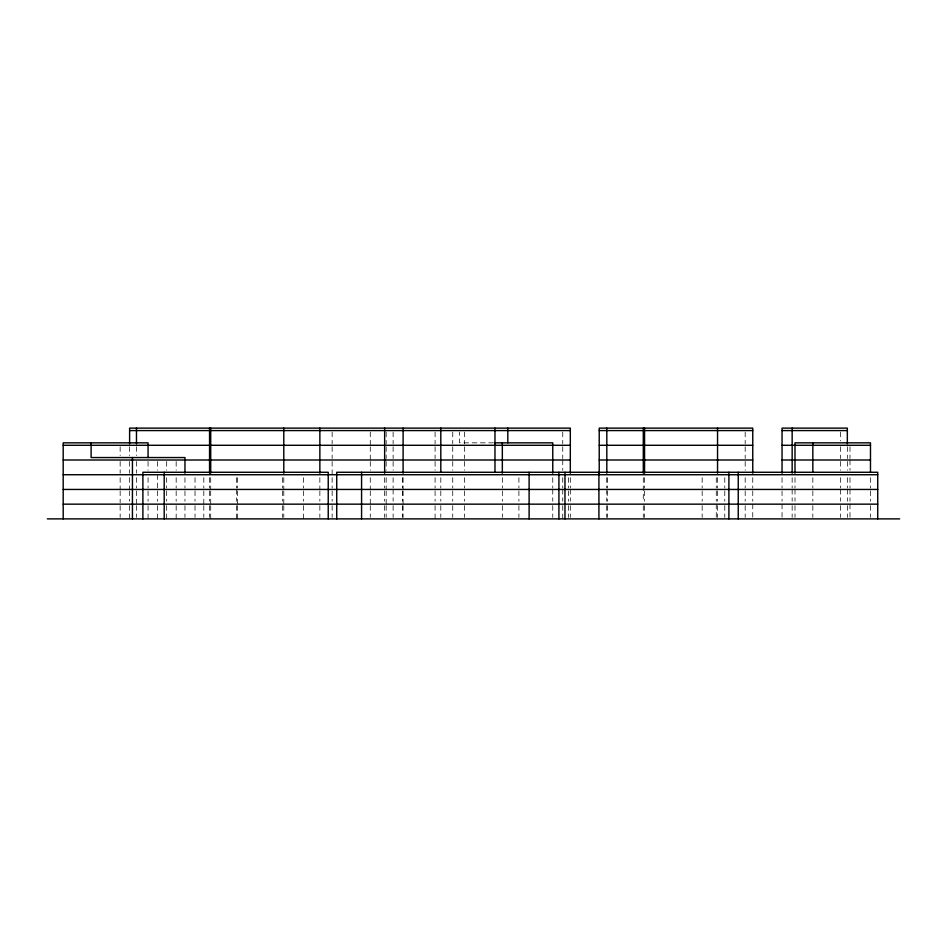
<?xml version="1.0" encoding="UTF-8"?>
<svg xmlns="http://www.w3.org/2000/svg" width="947" height="947" viewBox="0 0 947 947"><rect width="100%" height="100%" fill="white"/><g stroke="black" fill="none" stroke-linecap="round" stroke-linejoin="round"><path stroke-width="0.71" stroke-dasharray="4.74 3.55" d="M493.47 442.841L459.484 442.841L459.484 431.939M870.482 477.667L870.482 487.977M870.482 490.913L870.482 501.223M870.482 505.639L870.482 517.405M849.98 446.759L849.98 458.537M849.98 460.005L849.98 470.316M849.98 477.667L849.98 487.977M849.98 489.445L849.98 501.223M849.98 504.159L849.98 517.405M847.34 446.759L847.34 458.537M847.34 461.485L847.34 470.316M847.34 477.667L847.34 487.977M847.34 489.445L847.34 501.223M847.34 505.639L847.34 517.405M840.427 432.045L840.427 440.876M840.427 446.759L840.427 458.537M840.427 461.485L840.427 470.316M840.427 477.667L840.427 487.977M840.427 489.445L840.427 501.223M840.427 505.639L840.427 517.405M812.834 477.667L812.834 487.977M812.834 490.913L812.834 501.223M812.834 505.639L812.834 517.405M794.995 477.667L794.995 487.977M794.995 489.445L794.995 501.223M794.995 505.639L794.995 517.405M792.154 477.667L792.154 487.977M792.154 489.445L792.154 501.223M792.154 505.639L792.154 517.405M782.044 477.667L782.044 487.977M782.044 490.913L782.044 501.223M782.044 504.159L782.044 517.405M752.758 477.667L752.758 487.977M752.758 490.913L752.758 501.223M752.758 504.159L752.758 517.405M745.182 432.045L745.182 443.823M745.182 446.759L745.182 458.537M745.182 461.485L745.182 470.316M745.182 477.667L745.182 487.977M745.182 490.913L745.182 501.223M745.182 505.639L745.182 517.405M724.775 477.667L724.775 487.977M724.775 490.913L724.775 501.223M724.775 505.639L724.775 517.405M717.542 477.667L717.542 487.977M717.542 490.913L717.542 501.223M717.542 505.639L717.542 517.405M716.275 477.667L716.275 487.977M716.275 490.913L716.275 501.223M716.275 504.159L716.275 517.405M702.165 477.667L702.165 487.977M702.165 490.913L702.165 501.223M702.165 505.639L702.165 517.405M644.564 477.667L644.564 487.977M644.564 490.913L644.564 501.223M644.564 505.639L644.564 517.405M643.297 477.667L643.297 501.223M643.297 505.639L643.297 517.405M607.24 477.667L607.24 487.977M607.24 490.913L607.24 501.223M607.24 505.639L607.24 517.405M606.814 477.667L606.814 487.977M606.814 489.445L606.814 501.223M606.814 505.639L606.814 517.405M570.319 477.667L570.319 487.977M570.319 489.445L570.319 501.223M570.319 505.639L570.319 517.405M568.543 477.667L568.543 487.977M568.543 490.913L568.543 501.223M568.543 505.639L568.543 517.405M562.743 432.045L562.743 443.823M562.743 446.759L562.743 458.537M562.743 460.005L562.743 470.316M562.743 477.667L562.743 487.977M562.743 489.445L562.743 501.223M562.743 505.639L562.743 518.885M552.764 477.667L552.764 487.977M552.764 489.445L552.764 501.223M552.764 505.639L552.764 517.405M518.909 477.667L518.909 487.977M518.909 490.913L518.909 501.223M518.909 505.639L518.909 517.405M502.336 477.667L502.336 487.977M502.336 490.913L502.336 501.223M502.336 505.639L502.336 517.405M464.646 432.045L464.646 443.823M464.646 446.759L464.646 458.537M464.646 461.485L464.646 470.316M464.646 477.667L464.646 487.977M464.646 490.913L464.646 501.223M464.646 505.639L464.646 517.405M452.737 432.045L452.737 443.823M452.737 446.759L452.737 458.537M452.737 461.485L452.737 470.316M452.737 477.667L452.737 487.977M452.737 490.913L452.737 501.223M452.737 505.639L452.737 517.405M440.805 477.667L440.805 487.977M440.805 490.913L440.805 501.223M440.805 505.639L440.805 517.405M435.087 432.045L435.087 443.823M435.087 446.759L435.087 458.537M435.087 461.485L435.087 470.316M435.087 477.667L435.087 487.977M435.087 490.913L435.087 501.223M435.087 505.639L435.087 518.885M403.102 477.667L403.102 489.445M403.102 490.913L403.102 504.159M403.102 505.639L403.102 517.405M402.404 477.667L402.404 487.977M402.404 490.913L402.404 501.223M402.404 505.639L402.404 517.405M393.123 432.045L393.123 443.823M393.123 446.759L393.123 458.537M393.123 461.485L393.123 470.316M393.123 477.667L393.123 487.977M393.123 489.445L393.123 501.223M393.123 505.639L393.123 517.405M386.163 432.045L386.163 443.823M386.163 446.759L386.163 458.537M386.163 461.485L386.163 470.316M386.163 477.667L386.163 489.445M386.163 490.913L386.163 504.159M386.163 505.639L386.163 517.405M384.648 477.667L384.648 487.977M384.648 490.913L384.648 501.223M384.648 505.639L384.648 517.405M370.277 432.045L370.277 445.291M370.277 446.759L370.277 460.005M370.277 461.485L370.277 470.316M370.277 477.667L370.277 489.445M370.277 490.913L370.277 504.159M370.277 505.639L370.277 517.405M332.137 432.045L332.137 443.823M332.137 446.759L332.137 458.537M332.137 461.485L332.137 474.731M332.137 477.667L332.137 487.977M332.137 490.913L332.137 501.223M332.137 505.639L332.137 517.405M319.861 477.667L319.861 489.445M319.861 490.913L319.861 501.223M319.861 505.639L319.861 517.405M303.371 477.667L303.371 487.977M303.371 490.913L303.371 501.223M303.371 505.639L303.371 518.885M283.792 477.667L283.792 489.445M283.792 490.913L283.792 504.159M283.792 505.639L283.792 517.405M282.656 477.667L282.656 487.977M282.656 490.913L282.656 501.223M282.656 505.639L282.656 517.405M237.484 477.667L237.484 487.977M237.484 490.913L237.484 504.159M237.484 505.639L237.484 518.885M236.655 477.667L236.655 487.977M236.655 489.445L236.655 501.223M236.655 505.639L236.655 518.885M210.708 477.667L210.708 489.445M210.708 490.913L210.708 504.159M210.708 505.639L210.708 518.885M209.559 477.667L209.559 487.977M209.559 490.913L209.559 501.223M209.559 505.639L209.559 517.405M203.806 477.667L203.806 487.977M203.806 490.913L203.806 504.159M203.806 505.639L203.806 517.405M195.023 477.667L195.023 487.977M195.023 490.913L195.023 501.223M195.023 505.639L195.023 517.405M184.961 477.667L184.961 487.977M184.961 490.913L184.961 501.223M184.961 505.639L184.961 517.405M176.166 461.485L176.166 470.316M176.166 477.667L176.166 487.977M176.166 490.913L176.166 501.223M176.166 505.639L176.166 518.885M166.672 461.485L166.672 470.316M166.672 477.667L166.672 487.977M166.672 490.913L166.672 501.223M166.672 505.639L166.672 518.885M157.557 461.485L157.557 470.316M157.557 474.731L157.557 487.977M157.557 490.913L157.557 501.223M157.557 505.639L157.557 518.885M148.063 461.485L148.063 470.316M148.063 477.667L148.063 487.977M148.063 490.913L148.063 501.223M148.063 505.639L148.063 518.885M136.475 446.759L136.475 455.59M136.475 461.485L136.475 473.251M136.475 477.667L136.475 487.977M136.475 490.913L136.475 504.159M136.475 505.639L136.475 517.405M129.609 446.759L129.609 455.59M129.609 461.485L129.609 473.251M129.609 477.667L129.609 489.445M129.609 490.913L129.609 501.223M129.609 505.639L129.609 518.885M120.151 446.759L120.151 455.543M120.151 461.473L120.151 473.192M120.151 477.655L120.151 489.374M120.151 490.913L120.151 502.62M120.151 505.639L120.151 517.405"/><path stroke-width="1.42" d="M129.609 430.577L283.792 430.577M284.112 430.577L570.319 430.577M599.226 430.577L717.542 430.577M717.731 430.577L752.758 430.577M782.044 430.577L847.34 430.577M494.63 442.841L552.764 442.841L552.764 473.251M63.189 445.291L283.792 445.291M284.112 445.291L570.319 445.291M599.226 445.291L717.542 445.291M717.731 445.291L752.758 445.291M782.044 445.291L870.482 445.291M63.189 460.005L283.792 460.005M284.112 460.005L570.319 460.005M599.226 460.005L717.542 460.005M717.731 460.005L752.758 460.005M782.044 460.005L870.482 460.005M63.189 474.731L328.23 474.731M328.692 474.731L877.727 474.731M63.189 489.445L328.23 489.445M328.692 489.445L877.727 489.445M63.189 504.159L328.23 504.159M328.692 504.159L877.727 504.159M47.35 518.885L899.65 518.885M877.727 518.885L877.727 472.269L336.73 472.269L336.73 518.885M870.482 472.269L870.482 442.841L794.995 442.841L794.995 473.251M847.34 443.823L847.34 428.115L782.044 428.115L782.044 473.251M812.834 442.841L812.834 472.269M792.154 428.115L792.154 473.251M752.758 473.251L752.758 428.115L599.226 428.115L599.226 473.251M738.246 472.269L738.246 518.885M728.894 472.269L728.894 518.885M717.542 428.115L717.542 473.251M644.564 428.115L644.564 473.251M643.297 428.115L643.297 473.251M606.814 428.115L606.814 473.251M598.918 472.269L598.918 518.885M570.319 473.251L570.319 428.115L129.609 428.115L129.609 443.823M564.968 472.269L564.968 518.885M558.919 472.269L558.919 518.885M529.113 472.269L529.113 518.885M507.805 428.115L507.805 442.841M502.336 442.841L502.336 473.251M494.973 428.115L494.973 472.269M440.805 428.115L440.805 472.269M403.102 428.115L403.102 473.251M384.648 428.115L384.648 473.251M361.576 472.269L361.576 518.885M328.23 518.885L328.23 472.269L142.89 472.269L142.89 518.885M319.861 428.115L319.861 473.251M283.792 428.115L283.792 473.251M210.708 428.115L210.708 473.251M209.559 428.115L209.559 473.251M184.961 473.251L184.961 457.555L91.101 457.555L91.101 442.841M164.198 472.269L164.198 518.885M148.063 457.555L148.063 442.841L63.189 442.841L63.189 518.885M136.475 428.115L136.475 443.823M132.438 457.555L132.438 518.885"/></g></svg>
